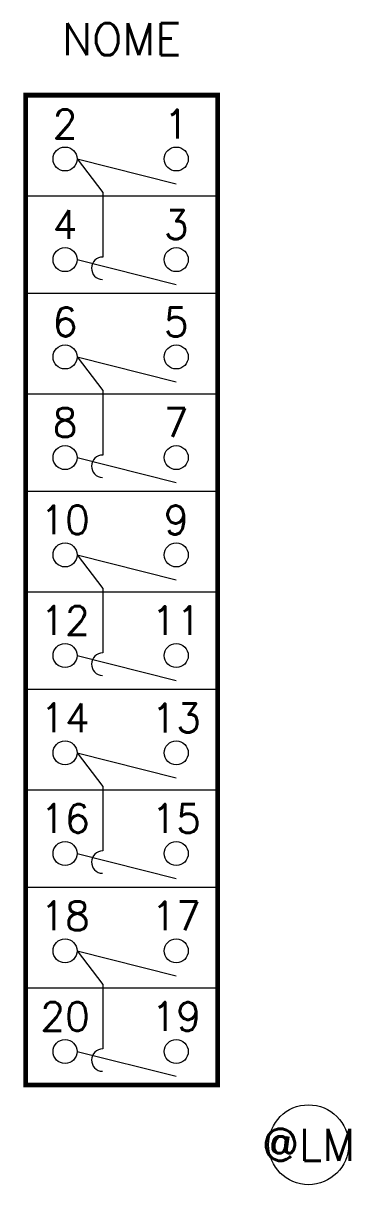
# Model space of a CAD drawing. Header units: millimetres. Extents: x -0.1 to 20.3, y -68.1 to 4.5.
import ezdxf
from ezdxf.enums import TextEntityAlignment as Align

# ---------------------------------------------------------------- set-up
doc = ezdxf.new("R2010")
doc.units = ezdxf.units.MM
doc.styles.add('ROMANS', font='romans', dxfattribs={"height": 0.2})

msp = doc.modelspace()

# ---------------------------------------------------------------- linework, layer by layer
for p, q in [((0, -6.293), (12, -6.293)), ((0, -12.38), (12, -12.38)), ((0, -18.673), (12, -18.673)), ((0, -24.76), (12, -24.76)), ((0, -31.053), (12, -31.053)), ((0, -37.14), (12, -37.14)), ((0, -43.433), (12, -43.433)), ((0, -49.52), (12, -49.52)), ((0, -55.813), (12, -55.813))]:
    msp.add_line(p, q)
at = {"color": 5, "const_width": 0.3}
msp.add_lwpolyline([(0, 0), (12, 0), (12, -61.9), (0, -61.9)], close=True, dxfattribs=at)
for points in [[(3.211, -3.99), (9.411, -5.541)], [(3.211, -10.284), (9.411, -11.834)], [(3.211, -16.37), (9.411, -17.921)], [(3.211, -22.664), (9.411, -24.214)], [(3.211, -28.75), (9.411, -30.301)], [(3.211, -35.044), (9.411, -36.594)], [(3.211, -41.13), (9.411, -42.681)], [(3.211, -47.424), (9.411, -48.974)], [(3.211, -53.51), (9.411, -55.061)], [(3.211, -59.804), (9.411, -61.354)]]:
    msp.add_lwpolyline(points)
at = {"color": 7, "linetype": 'Continuous'}
for points in [[(3.211, -3.99), (4.821, -6.09), (4.821, -8.244), (4.821, -10.122)], [(3.211, -16.37), (4.821, -18.47), (4.821, -20.624), (4.821, -22.502)], [(3.211, -28.75), (4.821, -30.85), (4.821, -33.004), (4.821, -34.882)], [(3.211, -41.13), (4.821, -43.23), (4.821, -45.384), (4.821, -47.262)], [(3.211, -53.51), (4.821, -55.61), (4.821, -57.764), (4.821, -59.642)]]:
    msp.add_lwpolyline(points, dxfattribs=at)
for centre, radius in [((2.461, -3.99), 0.75), ((9.411, -3.99), 0.75), ((2.461, -10.284), 0.75), ((9.411, -10.284), 0.75), ((2.461, -16.37), 0.75), ((9.411, -16.37), 0.75), ((2.461, -22.664), 0.75), ((9.411, -22.664), 0.75), ((2.461, -28.75), 0.75), ((9.411, -28.75), 0.75), ((2.461, -35.044), 0.75), ((9.411, -35.044), 0.75), ((2.461, -41.13), 0.75), ((9.411, -41.13), 0.75), ((2.461, -47.424), 0.75), ((9.411, -47.424), 0.75), ((2.461, -53.51), 0.75), ((9.411, -53.51), 0.75), ((2.461, -59.804), 0.75), ((9.411, -59.804), 0.75), ((17.677, -65.637), 2.5)]:
    msp.add_circle(centre, radius)
for centre in [(4.816, -10.821), (4.816, -23.201), (4.816, -35.581), (4.816, -47.961), (4.816, -60.341)]:
    msp.add_arc(centre, 0.7, 89.61223, 268.80043, dxfattribs=at)

# ---------------------------------------------------------------- texts
at = {"color": 7, "style": 'ROMANS', "flags": 4}
for tag, text, p in [('NOME', 'NOME', (6, 3.5)), ('@LM', '@LM', (17.68, -65.632))]:
    msp.add_attdef(tag, text=text, height=2, dxfattribs=at).set_placement(p, align=Align.MIDDLE_CENTER)
for tag, text, p in [('2', '2', (2.461, -3.24)), ('1', '1', (9.411, -3.24)), ('4', '4', (2.461, -9.53)), ('3', '3', (9.411, -9.534)), ('6', '6', (2.461, -15.62)), ('5', '5', (9.411, -15.624)), ('8', '8', (2.461, -21.91)), ('7', '7', (9.411, -21.914)), ('10', '10', (2.461, -28)), ('9', '9', (9.411, -28.004)), ('12', '12', (2.461, -34.29)), ('11', '11', (9.411, -34.294)), ('14', '14', (2.461, -40.38)), ('13', '13', (9.411, -40.384)), ('16', '16', (2.461, -46.67)), ('15', '15', (9.411, -46.674)), ('18', '18', (2.461, -52.76)), ('17', '17', (9.411, -52.764)), ('20', '20', (2.461, -59.05)), ('19', '19', (9.411, -59.054))]:
    msp.add_attdef(tag, text=text, height=1.8, dxfattribs=at).set_placement(p, align=Align.BOTTOM_CENTER)

doc.saveas('drawing.dxf')
